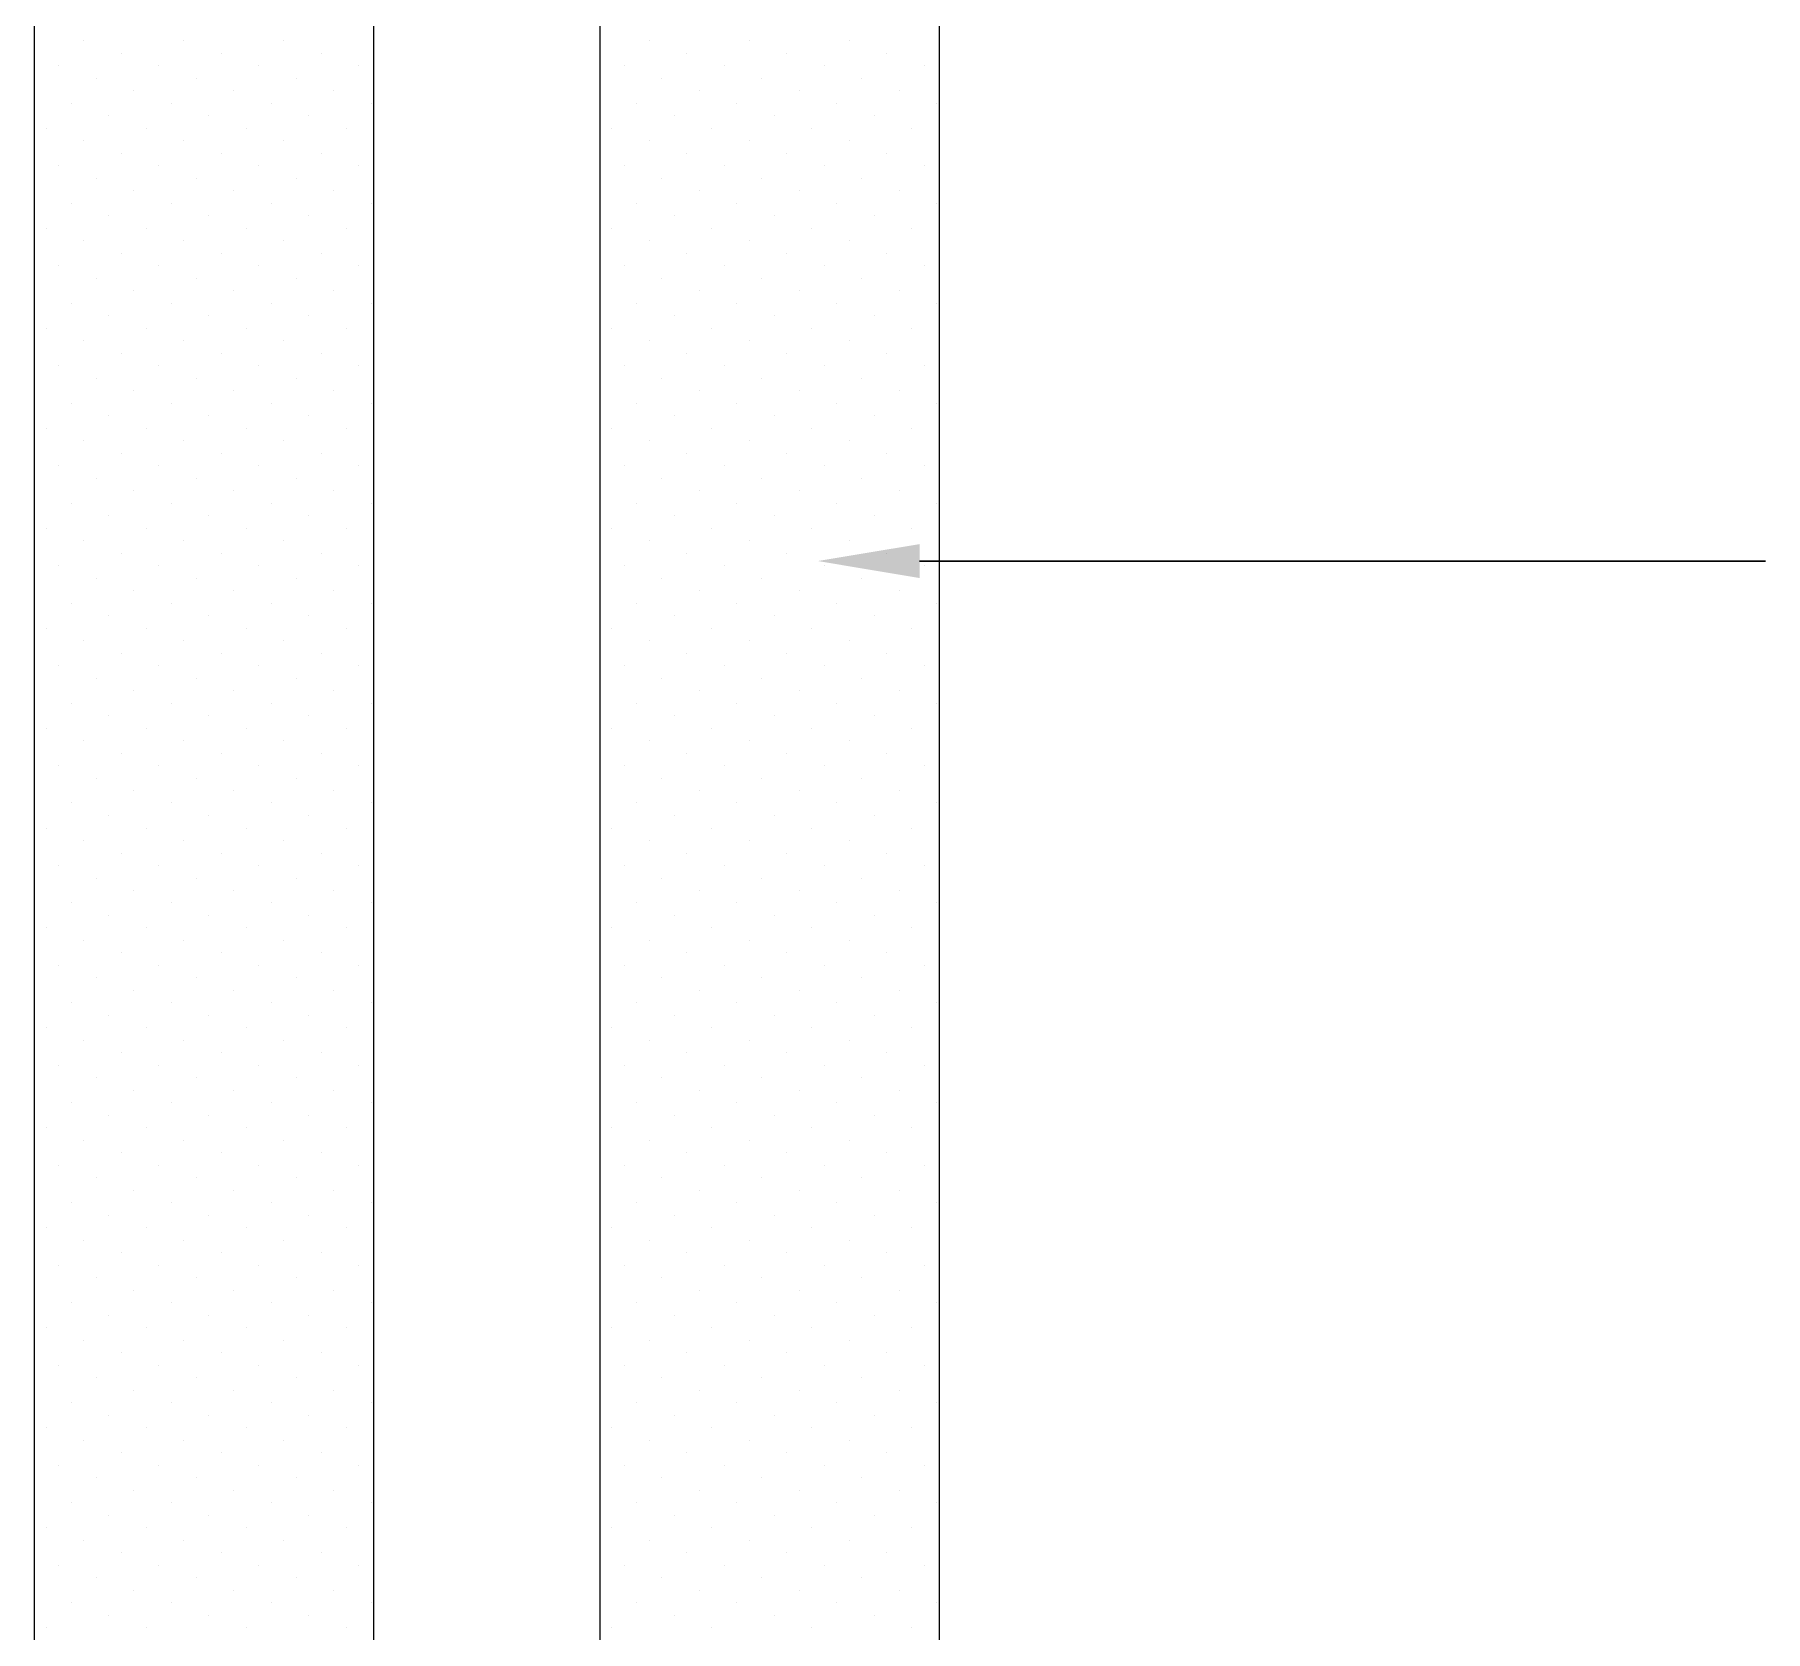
# Model space of a CAD drawing. Extents: x -508 to 92, y -98 to -31.
# Drawn here: x -124.258 to -121.366, y -44.99 to -42.321 of the extents above; entities that cross this region are included whole.
import ezdxf

# ---------------------------------------------------------------- set-up
doc = ezdxf.new("R2010")
doc.units = 0
doc.header["$MEASUREMENT"] = 0
doc.layers.get('0').update_dxf_attribs({"linetype": 'CONTINUOUS', "lineweight": 30})
doc.layers.add('BLUE', color=3, linetype='CONTINUOUS')

msp = doc.modelspace()

# ---------------------------------------------------------------- linework, layer by layer
at = {"color": 0}
for p, q in [((-124.1762, -42.3311), (-124.1762, -42.3311)), ((-124.0091, -42.3311), (-124.0091, -42.3311)), ((-123.842, -42.3311), (-123.842, -42.3311)), ((-123.231, -42.3311), (-123.231, -42.3311)), ((-123.0639, -42.3311), (-123.0639, -42.3311)), ((-122.8968, -42.3311), (-122.8968, -42.3311)), ((-124.218, -42.3728), (-124.218, -42.3728)), ((-124.1136, -42.352), (-124.1136, -42.352)), ((-124.0509, -42.3728), (-124.0509, -42.3728)), ((-123.9465, -42.352), (-123.9465, -42.352)), ((-123.8838, -42.3728), (-123.8838, -42.3728)), ((-123.7794, -42.352), (-123.7794, -42.352)), ((-123.7167, -42.3728), (-123.7167, -42.3728)), ((-123.2727, -42.3728), (-123.2727, -42.3728)), ((-123.1683, -42.352), (-123.1683, -42.352)), ((-123.1056, -42.3728), (-123.1056, -42.3728)), ((-123.0012, -42.352), (-123.0012, -42.352)), ((-122.9385, -42.3728), (-122.9385, -42.3728)), ((-122.8341, -42.352), (-122.8341, -42.352)), ((-122.7714, -42.3728), (-122.7714, -42.3728)), ((-124.1554, -42.3937), (-124.1554, -42.3937)), ((-123.9883, -42.3937), (-123.9883, -42.3937)), ((-123.8211, -42.3937), (-123.8211, -42.3937)), ((-123.2101, -42.3937), (-123.2101, -42.3937)), ((-123.043, -42.3937), (-123.043, -42.3937)), ((-122.8759, -42.3937), (-122.8759, -42.3937)), ((-124.0927, -42.4146), (-124.0927, -42.4146)), ((-123.9256, -42.4146), (-123.9256, -42.4146)), ((-123.7585, -42.4146), (-123.7585, -42.4146)), ((-123.1474, -42.4146), (-123.1474, -42.4146)), ((-122.9803, -42.4146), (-122.9803, -42.4146)), ((-122.8132, -42.4146), (-122.8132, -42.4146)), ((-124.1971, -42.4355), (-124.1971, -42.4355)), ((-124.1345, -42.4564), (-124.1345, -42.4564)), ((-124.03, -42.4355), (-124.03, -42.4355)), ((-123.9674, -42.4564), (-123.9674, -42.4564)), ((-123.8629, -42.4355), (-123.8629, -42.4355)), ((-123.8003, -42.4564), (-123.8003, -42.4564)), ((-123.6958, -42.4355), (-123.6958, -42.4355)), ((-123.2518, -42.4355), (-123.2518, -42.4355)), ((-123.1892, -42.4564), (-123.1892, -42.4564)), ((-123.0847, -42.4355), (-123.0847, -42.4355)), ((-123.0221, -42.4564), (-123.0221, -42.4564)), ((-122.9176, -42.4355), (-122.9176, -42.4355)), ((-122.855, -42.4564), (-122.855, -42.4564)), ((-122.7505, -42.4355), (-122.7505, -42.4355)), ((-124.2389, -42.4773), (-124.2389, -42.4773)), ((-124.0718, -42.4773), (-124.0718, -42.4773)), ((-123.9047, -42.4773), (-123.9047, -42.4773)), ((-123.7376, -42.4773), (-123.7376, -42.4773)), ((-123.2936, -42.4773), (-123.2936, -42.4773)), ((-123.1265, -42.4773), (-123.1265, -42.4773)), ((-122.9594, -42.4773), (-122.9594, -42.4773)), ((-122.7923, -42.4773), (-122.7923, -42.4773)), ((-124.1762, -42.4982), (-124.1762, -42.4982)), ((-124.1136, -42.5191), (-124.1136, -42.5191)), ((-124.0091, -42.4982), (-124.0091, -42.4982)), ((-123.9465, -42.5191), (-123.9465, -42.5191)), ((-123.842, -42.4982), (-123.842, -42.4982)), ((-123.7794, -42.5191), (-123.7794, -42.5191)), ((-123.231, -42.4982), (-123.231, -42.4982)), ((-123.1683, -42.5191), (-123.1683, -42.5191)), ((-123.0639, -42.4982), (-123.0639, -42.4982)), ((-123.0012, -42.5191), (-123.0012, -42.5191)), ((-122.8968, -42.4982), (-122.8968, -42.4982)), ((-122.8341, -42.5191), (-122.8341, -42.5191)), ((-124.218, -42.5399), (-124.218, -42.5399)), ((-124.0509, -42.5399), (-124.0509, -42.5399)), ((-123.8838, -42.5399), (-123.8838, -42.5399)), ((-123.7167, -42.5399), (-123.7167, -42.5399)), ((-123.2727, -42.5399), (-123.2727, -42.5399)), ((-123.1056, -42.5399), (-123.1056, -42.5399)), ((-122.9385, -42.5399), (-122.9385, -42.5399)), ((-122.7714, -42.5399), (-122.7714, -42.5399)), ((-124.1554, -42.5608), (-124.1554, -42.5608)), ((-123.9883, -42.5608), (-123.9883, -42.5608)), ((-123.8211, -42.5608), (-123.8211, -42.5608)), ((-123.2101, -42.5608), (-123.2101, -42.5608)), ((-123.043, -42.5608), (-123.043, -42.5608)), ((-122.8759, -42.5608), (-122.8759, -42.5608)), ((-124.1971, -42.6026), (-124.1971, -42.6026)), ((-124.0927, -42.5817), (-124.0927, -42.5817)), ((-124.03, -42.6026), (-124.03, -42.6026)), ((-123.9256, -42.5817), (-123.9256, -42.5817)), ((-123.8629, -42.6026), (-123.8629, -42.6026)), ((-123.7585, -42.5817), (-123.7585, -42.5817)), ((-123.6958, -42.6026), (-123.6958, -42.6026)), ((-123.2518, -42.6026), (-123.2518, -42.6026)), ((-123.1474, -42.5817), (-123.1474, -42.5817)), ((-123.0847, -42.6026), (-123.0847, -42.6026)), ((-122.9803, -42.5817), (-122.9803, -42.5817)), ((-122.9176, -42.6026), (-122.9176, -42.6026)), ((-122.8132, -42.5817), (-122.8132, -42.5817)), ((-122.7505, -42.6026), (-122.7505, -42.6026)), ((-124.1345, -42.6235), (-124.1345, -42.6235)), ((-123.9674, -42.6235), (-123.9674, -42.6235)), ((-123.8003, -42.6235), (-123.8003, -42.6235)), ((-123.1892, -42.6235), (-123.1892, -42.6235)), ((-123.0221, -42.6235), (-123.0221, -42.6235)), ((-122.855, -42.6235), (-122.855, -42.6235)), ((-124.2389, -42.6444), (-124.2389, -42.6444)), ((-124.1762, -42.6653), (-124.1762, -42.6653)), ((-124.0718, -42.6444), (-124.0718, -42.6444)), ((-124.0091, -42.6653), (-124.0091, -42.6653)), ((-123.9047, -42.6444), (-123.9047, -42.6444)), ((-123.842, -42.6653), (-123.842, -42.6653)), ((-123.7376, -42.6444), (-123.7376, -42.6444)), ((-123.2936, -42.6444), (-123.2936, -42.6444)), ((-123.231, -42.6653), (-123.231, -42.6653)), ((-123.1265, -42.6444), (-123.1265, -42.6444)), ((-123.0639, -42.6653), (-123.0639, -42.6653)), ((-122.9594, -42.6444), (-122.9594, -42.6444)), ((-122.8968, -42.6653), (-122.8968, -42.6653)), ((-122.7923, -42.6444), (-122.7923, -42.6444)), ((-124.1136, -42.6862), (-124.1136, -42.6862)), ((-123.9465, -42.6862), (-123.9465, -42.6862)), ((-123.7794, -42.6862), (-123.7794, -42.6862)), ((-123.1683, -42.6862), (-123.1683, -42.6862)), ((-123.0012, -42.6862), (-123.0012, -42.6862)), ((-122.8341, -42.6862), (-122.8341, -42.6862)), ((-124.218, -42.7071), (-124.218, -42.7071)), ((-124.0509, -42.7071), (-124.0509, -42.7071)), ((-123.8838, -42.7071), (-123.8838, -42.7071)), ((-123.7167, -42.7071), (-123.7167, -42.7071)), ((-123.2727, -42.7071), (-123.2727, -42.7071)), ((-123.1056, -42.7071), (-123.1056, -42.7071)), ((-122.9385, -42.7071), (-122.9385, -42.7071)), ((-122.7714, -42.7071), (-122.7714, -42.7071)), ((-124.1554, -42.7279), (-124.1554, -42.7279)), ((-124.0927, -42.7488), (-124.0927, -42.7488)), ((-123.9883, -42.7279), (-123.9883, -42.7279)), ((-123.9256, -42.7488), (-123.9256, -42.7488)), ((-123.8211, -42.7279), (-123.8211, -42.7279)), ((-123.7585, -42.7488), (-123.7585, -42.7488)), ((-123.2101, -42.7279), (-123.2101, -42.7279)), ((-123.1474, -42.7488), (-123.1474, -42.7488)), ((-123.043, -42.7279), (-123.043, -42.7279)), ((-122.9803, -42.7488), (-122.9803, -42.7488)), ((-122.8759, -42.7279), (-122.8759, -42.7279)), ((-122.8132, -42.7488), (-122.8132, -42.7488)), ((-124.1971, -42.7697), (-124.1971, -42.7697)), ((-124.03, -42.7697), (-124.03, -42.7697)), ((-123.8629, -42.7697), (-123.8629, -42.7697)), ((-123.6958, -42.7697), (-123.6958, -42.7697)), ((-123.2518, -42.7697), (-123.2518, -42.7697)), ((-123.0847, -42.7697), (-123.0847, -42.7697)), ((-122.9176, -42.7697), (-122.9176, -42.7697)), ((-122.7505, -42.7697), (-122.7505, -42.7697)), ((-124.1345, -42.7906), (-124.1345, -42.7906)), ((-123.9674, -42.7906), (-123.9674, -42.7906)), ((-123.8003, -42.7906), (-123.8003, -42.7906)), ((-123.1892, -42.7906), (-123.1892, -42.7906)), ((-123.0221, -42.7906), (-123.0221, -42.7906)), ((-122.855, -42.7906), (-122.855, -42.7906)), ((-124.2389, -42.8115), (-124.2389, -42.8115)), ((-124.1762, -42.8324), (-124.1762, -42.8324)), ((-124.0718, -42.8115), (-124.0718, -42.8115)), ((-124.0091, -42.8324), (-124.0091, -42.8324)), ((-123.9047, -42.8115), (-123.9047, -42.8115)), ((-123.842, -42.8324), (-123.842, -42.8324)), ((-123.7376, -42.8115), (-123.7376, -42.8115)), ((-123.2936, -42.8115), (-123.2936, -42.8115)), ((-123.231, -42.8324), (-123.231, -42.8324)), ((-123.1265, -42.8115), (-123.1265, -42.8115)), ((-123.0639, -42.8324), (-123.0639, -42.8324)), ((-122.9594, -42.8115), (-122.9594, -42.8115)), ((-122.8968, -42.8324), (-122.8968, -42.8324)), ((-122.7923, -42.8115), (-122.7923, -42.8115)), ((-124.1136, -42.8533), (-124.1136, -42.8533)), ((-123.9465, -42.8533), (-123.9465, -42.8533)), ((-123.7794, -42.8533), (-123.7794, -42.8533)), ((-123.1683, -42.8533), (-123.1683, -42.8533)), ((-123.0012, -42.8533), (-123.0012, -42.8533)), ((-122.8341, -42.8533), (-122.8341, -42.8533)), ((-124.218, -42.8742), (-124.218, -42.8742)), ((-124.1554, -42.895), (-124.1554, -42.895)), ((-124.0509, -42.8742), (-124.0509, -42.8742)), ((-123.9883, -42.895), (-123.9883, -42.895)), ((-123.8838, -42.8742), (-123.8838, -42.8742)), ((-123.8211, -42.895), (-123.8211, -42.895)), ((-123.7167, -42.8742), (-123.7167, -42.8742)), ((-123.2727, -42.8742), (-123.2727, -42.8742)), ((-123.2101, -42.895), (-123.2101, -42.895)), ((-123.1056, -42.8742), (-123.1056, -42.8742)), ((-123.043, -42.895), (-123.043, -42.895)), ((-122.9385, -42.8742), (-122.9385, -42.8742)), ((-122.8759, -42.895), (-122.8759, -42.895)), ((-122.7714, -42.8742), (-122.7714, -42.8742)), ((-124.0927, -42.9159), (-124.0927, -42.9159)), ((-123.9256, -42.9159), (-123.9256, -42.9159)), ((-123.7585, -42.9159), (-123.7585, -42.9159)), ((-123.1474, -42.9159), (-123.1474, -42.9159)), ((-122.9803, -42.9159), (-122.9803, -42.9159)), ((-122.8132, -42.9159), (-122.8132, -42.9159)), ((-124.1971, -42.9368), (-124.1971, -42.9368)), ((-124.03, -42.9368), (-124.03, -42.9368)), ((-123.8629, -42.9368), (-123.8629, -42.9368)), ((-123.6958, -42.9368), (-123.6958, -42.9368)), ((-123.2518, -42.9368), (-123.2518, -42.9368)), ((-123.0847, -42.9368), (-123.0847, -42.9368)), ((-122.9176, -42.9368), (-122.9176, -42.9368)), ((-122.7505, -42.9368), (-122.7505, -42.9368)), ((-124.2389, -42.9786), (-124.2389, -42.9786)), ((-124.1345, -42.9577), (-124.1345, -42.9577)), ((-124.0718, -42.9786), (-124.0718, -42.9786)), ((-123.9674, -42.9577), (-123.9674, -42.9577)), ((-123.9047, -42.9786), (-123.9047, -42.9786)), ((-123.8003, -42.9577), (-123.8003, -42.9577)), ((-123.7376, -42.9786), (-123.7376, -42.9786)), ((-123.2936, -42.9786), (-123.2936, -42.9786)), ((-123.1892, -42.9577), (-123.1892, -42.9577)), ((-123.1265, -42.9786), (-123.1265, -42.9786)), ((-123.0221, -42.9577), (-123.0221, -42.9577)), ((-122.9594, -42.9786), (-122.9594, -42.9786)), ((-122.855, -42.9577), (-122.855, -42.9577)), ((-122.7923, -42.9786), (-122.7923, -42.9786)), ((-124.1762, -42.9995), (-124.1762, -42.9995)), ((-124.0091, -42.9995), (-124.0091, -42.9995)), ((-123.842, -42.9995), (-123.842, -42.9995)), ((-123.231, -42.9995), (-123.231, -42.9995)), ((-123.0639, -42.9995), (-123.0639, -42.9995)), ((-122.8968, -42.9995), (-122.8968, -42.9995)), ((-124.218, -43.0413), (-124.218, -43.0413)), ((-124.1136, -43.0204), (-124.1136, -43.0204)), ((-124.0509, -43.0413), (-124.0509, -43.0413)), ((-123.9465, -43.0204), (-123.9465, -43.0204)), ((-123.8838, -43.0413), (-123.8838, -43.0413)), ((-123.7794, -43.0204), (-123.7794, -43.0204)), ((-123.7167, -43.0413), (-123.7167, -43.0413)), ((-123.2727, -43.0413), (-123.2727, -43.0413)), ((-123.1683, -43.0204), (-123.1683, -43.0204)), ((-123.1056, -43.0413), (-123.1056, -43.0413)), ((-123.0012, -43.0204), (-123.0012, -43.0204)), ((-122.9385, -43.0413), (-122.9385, -43.0413)), ((-122.8341, -43.0204), (-122.8341, -43.0204)), ((-122.7714, -43.0413), (-122.7714, -43.0413)), ((-124.1554, -43.0621), (-124.1554, -43.0621)), ((-123.9883, -43.0621), (-123.9883, -43.0621)), ((-123.8211, -43.0621), (-123.8211, -43.0621)), ((-123.2101, -43.0621), (-123.2101, -43.0621)), ((-123.043, -43.0621), (-123.043, -43.0621)), ((-122.8759, -43.0621), (-122.8759, -43.0621)), ((-124.0927, -43.083), (-124.0927, -43.083)), ((-123.9256, -43.083), (-123.9256, -43.083)), ((-123.7585, -43.083), (-123.7585, -43.083)), ((-123.1474, -43.083), (-123.1474, -43.083)), ((-122.9803, -43.083), (-122.9803, -43.083)), ((-122.8132, -43.083), (-122.8132, -43.083)), ((-124.1971, -43.1039), (-124.1971, -43.1039)), ((-124.1345, -43.1248), (-124.1345, -43.1248)), ((-124.03, -43.1039), (-124.03, -43.1039)), ((-123.9674, -43.1248), (-123.9674, -43.1248)), ((-123.8629, -43.1039), (-123.8629, -43.1039)), ((-123.8003, -43.1248), (-123.8003, -43.1248)), ((-123.6958, -43.1039), (-123.6958, -43.1039)), ((-123.2518, -43.1039), (-123.2518, -43.1039)), ((-123.1892, -43.1248), (-123.1892, -43.1248)), ((-123.0847, -43.1039), (-123.0847, -43.1039)), ((-123.0221, -43.1248), (-123.0221, -43.1248)), ((-122.9176, -43.1039), (-122.9176, -43.1039)), ((-122.855, -43.1248), (-122.855, -43.1248)), ((-122.7505, -43.1039), (-122.7505, -43.1039)), ((-124.2389, -43.1457), (-124.2389, -43.1457)), ((-124.0718, -43.1457), (-124.0718, -43.1457)), ((-123.9047, -43.1457), (-123.9047, -43.1457)), ((-123.7376, -43.1457), (-123.7376, -43.1457)), ((-123.2936, -43.1457), (-123.2936, -43.1457)), ((-123.1265, -43.1457), (-123.1265, -43.1457)), ((-122.9594, -43.1457), (-122.9594, -43.1457)), ((-122.7923, -43.1457), (-122.7923, -43.1457)), ((-124.1762, -43.1666), (-124.1762, -43.1666)), ((-124.0091, -43.1666), (-124.0091, -43.1666)), ((-123.842, -43.1666), (-123.842, -43.1666)), ((-123.231, -43.1666), (-123.231, -43.1666)), ((-123.0639, -43.1666), (-123.0639, -43.1666)), ((-122.8968, -43.1666), (-122.8968, -43.1666)), ((-124.218, -43.2084), (-124.218, -43.2084)), ((-124.1136, -43.1875), (-124.1136, -43.1875)), ((-124.0509, -43.2084), (-124.0509, -43.2084)), ((-123.9465, -43.1875), (-123.9465, -43.1875)), ((-123.8838, -43.2084), (-123.8838, -43.2084)), ((-123.7794, -43.1875), (-123.7794, -43.1875)), ((-123.7167, -43.2084), (-123.7167, -43.2084)), ((-123.2727, -43.2084), (-123.2727, -43.2084)), ((-123.1683, -43.1875), (-123.1683, -43.1875)), ((-123.1056, -43.2084), (-123.1056, -43.2084)), ((-123.0012, -43.1875), (-123.0012, -43.1875)), ((-122.9385, -43.2084), (-122.9385, -43.2084)), ((-122.8341, -43.1875), (-122.8341, -43.1875)), ((-122.7714, -43.2084), (-122.7714, -43.2084)), ((-124.1554, -43.2293), (-124.1554, -43.2293)), ((-123.9883, -43.2293), (-123.9883, -43.2293)), ((-123.8211, -43.2293), (-123.8211, -43.2293)), ((-123.2101, -43.2293), (-123.2101, -43.2293)), ((-123.043, -43.2293), (-123.043, -43.2293)), ((-122.8759, -43.2293), (-122.8759, -43.2293)), ((-124.1971, -43.271), (-124.1971, -43.271)), ((-124.0927, -43.2501), (-124.0927, -43.2501)), ((-124.03, -43.271), (-124.03, -43.271)), ((-123.9256, -43.2501), (-123.9256, -43.2501)), ((-123.8629, -43.271), (-123.8629, -43.271)), ((-123.7585, -43.2501), (-123.7585, -43.2501)), ((-123.6958, -43.271), (-123.6958, -43.271)), ((-123.2518, -43.271), (-123.2518, -43.271)), ((-123.1474, -43.2501), (-123.1474, -43.2501)), ((-123.0847, -43.271), (-123.0847, -43.271)), ((-122.9803, -43.2501), (-122.9803, -43.2501)), ((-122.9176, -43.271), (-122.9176, -43.271)), ((-122.8132, -43.2501), (-122.8132, -43.2501)), ((-122.7505, -43.271), (-122.7505, -43.271)), ((-124.1345, -43.2919), (-124.1345, -43.2919)), ((-123.9674, -43.2919), (-123.9674, -43.2919)), ((-123.8003, -43.2919), (-123.8003, -43.2919)), ((-123.1892, -43.2919), (-123.1892, -43.2919)), ((-123.0221, -43.2919), (-123.0221, -43.2919)), ((-122.855, -43.2919), (-122.855, -43.2919)), ((-124.2389, -43.3128), (-124.2389, -43.3128)), ((-124.0718, -43.3128), (-124.0718, -43.3128)), ((-123.9047, -43.3128), (-123.9047, -43.3128)), ((-123.7376, -43.3128), (-123.7376, -43.3128)), ((-123.2936, -43.3128), (-123.2936, -43.3128)), ((-123.1265, -43.3128), (-123.1265, -43.3128)), ((-122.9594, -43.3128), (-122.9594, -43.3128)), ((-122.7923, -43.3128), (-122.7923, -43.3128)), ((-124.1762, -43.3337), (-124.1762, -43.3337)), ((-124.1136, -43.3546), (-124.1136, -43.3546)), ((-124.0091, -43.3337), (-124.0091, -43.3337)), ((-123.9465, -43.3546), (-123.9465, -43.3546)), ((-123.842, -43.3337), (-123.842, -43.3337)), ((-123.7794, -43.3546), (-123.7794, -43.3546)), ((-123.231, -43.3337), (-123.231, -43.3337)), ((-123.1683, -43.3546), (-123.1683, -43.3546)), ((-123.0639, -43.3337), (-123.0639, -43.3337)), ((-123.0012, -43.3546), (-123.0012, -43.3546)), ((-122.8968, -43.3337), (-122.8968, -43.3337)), ((-122.8341, -43.3546), (-122.8341, -43.3546)), ((-124.218, -43.3755), (-124.218, -43.3755)), ((-124.0509, -43.3755), (-124.0509, -43.3755)), ((-123.8838, -43.3755), (-123.8838, -43.3755)), ((-123.7167, -43.3755), (-123.7167, -43.3755)), ((-123.2727, -43.3755), (-123.2727, -43.3755)), ((-123.1056, -43.3755), (-123.1056, -43.3755)), ((-122.9385, -43.3755), (-122.9385, -43.3755)), ((-122.7714, -43.3755), (-122.7714, -43.3755)), ((-124.1554, -43.3964), (-124.1554, -43.3964)), ((-124.0927, -43.4172), (-124.0927, -43.4172)), ((-123.9883, -43.3964), (-123.9883, -43.3964)), ((-123.9256, -43.4172), (-123.9256, -43.4172)), ((-123.8211, -43.3964), (-123.8211, -43.3964)), ((-123.7585, -43.4172), (-123.7585, -43.4172)), ((-123.2101, -43.3964), (-123.2101, -43.3964)), ((-123.1474, -43.4172), (-123.1474, -43.4172)), ((-123.043, -43.3964), (-123.043, -43.3964)), ((-122.9803, -43.4172), (-122.9803, -43.4172)), ((-122.8759, -43.3964), (-122.8759, -43.3964)), ((-122.8132, -43.4172), (-122.8132, -43.4172)), ((-124.1971, -43.4381), (-124.1971, -43.4381)), ((-124.03, -43.4381), (-124.03, -43.4381)), ((-123.8629, -43.4381), (-123.8629, -43.4381)), ((-123.6958, -43.4381), (-123.6958, -43.4381)), ((-123.2518, -43.4381), (-123.2518, -43.4381)), ((-123.0847, -43.4381), (-123.0847, -43.4381)), ((-122.9176, -43.4381), (-122.9176, -43.4381)), ((-122.7505, -43.4381), (-122.7505, -43.4381)), ((-124.1345, -43.459), (-124.1345, -43.459)), ((-123.9674, -43.459), (-123.9674, -43.459)), ((-123.8003, -43.459), (-123.8003, -43.459)), ((-123.1892, -43.459), (-123.1892, -43.459)), ((-123.0221, -43.459), (-123.0221, -43.459)), ((-122.855, -43.459), (-122.855, -43.459)), ((-124.2389, -43.4799), (-124.2389, -43.4799)), ((-124.1762, -43.5008), (-124.1762, -43.5008)), ((-124.0718, -43.4799), (-124.0718, -43.4799)), ((-124.0091, -43.5008), (-124.0091, -43.5008)), ((-123.9047, -43.4799), (-123.9047, -43.4799)), ((-123.842, -43.5008), (-123.842, -43.5008)), ((-123.7376, -43.4799), (-123.7376, -43.4799)), ((-123.2936, -43.4799), (-123.2936, -43.4799)), ((-123.231, -43.5008), (-123.231, -43.5008)), ((-123.1265, -43.4799), (-123.1265, -43.4799)), ((-123.0639, -43.5008), (-123.0639, -43.5008)), ((-122.9594, -43.4799), (-122.9594, -43.4799)), ((-122.8968, -43.5008), (-122.8968, -43.5008)), ((-122.7923, -43.4799), (-122.7923, -43.4799)), ((-124.1136, -43.5217), (-124.1136, -43.5217)), ((-123.9465, -43.5217), (-123.9465, -43.5217)), ((-123.7794, -43.5217), (-123.7794, -43.5217)), ((-123.1683, -43.5217), (-123.1683, -43.5217)), ((-123.0012, -43.5217), (-123.0012, -43.5217)), ((-122.8341, -43.5217), (-122.8341, -43.5217)), ((-124.218, -43.5426), (-124.218, -43.5426)), ((-124.0509, -43.5426), (-124.0509, -43.5426)), ((-123.8838, -43.5426), (-123.8838, -43.5426)), ((-123.7167, -43.5426), (-123.7167, -43.5426)), ((-123.2727, -43.5426), (-123.2727, -43.5426)), ((-123.1056, -43.5426), (-123.1056, -43.5426)), ((-122.9385, -43.5426), (-122.9385, -43.5426)), ((-122.7714, -43.5426), (-122.7714, -43.5426)), ((-124.1554, -43.5635), (-124.1554, -43.5635)), ((-124.0927, -43.5843), (-124.0927, -43.5843)), ((-123.9883, -43.5635), (-123.9883, -43.5635)), ((-123.9256, -43.5843), (-123.9256, -43.5843)), ((-123.8211, -43.5635), (-123.8211, -43.5635)), ((-123.7585, -43.5843), (-123.7585, -43.5843)), ((-123.2101, -43.5635), (-123.2101, -43.5635)), ((-123.1474, -43.5843), (-123.1474, -43.5843)), ((-123.043, -43.5635), (-123.043, -43.5635)), ((-122.9803, -43.5843), (-122.9803, -43.5843)), ((-122.8759, -43.5635), (-122.8759, -43.5635)), ((-122.8132, -43.5843), (-122.8132, -43.5843)), ((-124.1971, -43.6052), (-124.1971, -43.6052)), ((-124.03, -43.6052), (-124.03, -43.6052)), ((-123.8629, -43.6052), (-123.8629, -43.6052)), ((-123.6958, -43.6052), (-123.6958, -43.6052)), ((-123.2518, -43.6052), (-123.2518, -43.6052)), ((-123.0847, -43.6052), (-123.0847, -43.6052)), ((-122.9176, -43.6052), (-122.9176, -43.6052)), ((-122.7505, -43.6052), (-122.7505, -43.6052)), ((-124.2389, -43.647), (-124.2389, -43.647)), ((-124.1345, -43.6261), (-124.1345, -43.6261)), ((-124.0718, -43.647), (-124.0718, -43.647)), ((-123.9674, -43.6261), (-123.9674, -43.6261)), ((-123.9047, -43.647), (-123.9047, -43.647)), ((-123.8003, -43.6261), (-123.8003, -43.6261)), ((-123.7376, -43.647), (-123.7376, -43.647)), ((-123.2936, -43.647), (-123.2936, -43.647)), ((-123.1892, -43.6261), (-123.1892, -43.6261)), ((-123.1265, -43.647), (-123.1265, -43.647)), ((-123.0221, -43.6261), (-123.0221, -43.6261)), ((-122.9594, -43.647), (-122.9594, -43.647)), ((-122.855, -43.6261), (-122.855, -43.6261)), ((-122.7923, -43.647), (-122.7923, -43.647)), ((-124.1762, -43.6679), (-124.1762, -43.6679)), ((-124.0091, -43.6679), (-124.0091, -43.6679)), ((-123.842, -43.6679), (-123.842, -43.6679)), ((-123.231, -43.6679), (-123.231, -43.6679)), ((-123.0639, -43.6679), (-123.0639, -43.6679)), ((-122.8968, -43.6679), (-122.8968, -43.6679)), ((-124.1136, -43.6888), (-124.1136, -43.6888)), ((-123.9465, -43.6888), (-123.9465, -43.6888)), ((-123.7794, -43.6888), (-123.7794, -43.6888)), ((-123.1683, -43.6888), (-123.1683, -43.6888)), ((-123.0012, -43.6888), (-123.0012, -43.6888)), ((-122.8341, -43.6888), (-122.8341, -43.6888)), ((-124.218, -43.7097), (-124.218, -43.7097)), ((-124.1554, -43.7306), (-124.1554, -43.7306)), ((-124.0509, -43.7097), (-124.0509, -43.7097)), ((-123.9883, -43.7306), (-123.9883, -43.7306)), ((-123.8838, -43.7097), (-123.8838, -43.7097)), ((-123.8211, -43.7306), (-123.8211, -43.7306)), ((-123.7167, -43.7097), (-123.7167, -43.7097)), ((-123.2727, -43.7097), (-123.2727, -43.7097)), ((-123.2101, -43.7306), (-123.2101, -43.7306)), ((-123.1056, -43.7097), (-123.1056, -43.7097)), ((-123.043, -43.7306), (-123.043, -43.7306)), ((-122.9385, -43.7097), (-122.9385, -43.7097)), ((-122.8759, -43.7306), (-122.8759, -43.7306)), ((-122.7714, -43.7097), (-122.7714, -43.7097)), ((-124.0927, -43.7515), (-124.0927, -43.7515)), ((-123.9256, -43.7515), (-123.9256, -43.7515)), ((-123.7585, -43.7515), (-123.7585, -43.7515)), ((-123.1474, -43.7515), (-123.1474, -43.7515)), ((-122.9803, -43.7515), (-122.9803, -43.7515)), ((-122.8132, -43.7515), (-122.8132, -43.7515)), ((-124.1971, -43.7723), (-124.1971, -43.7723)), ((-124.1345, -43.7932), (-124.1345, -43.7932)), ((-124.03, -43.7723), (-124.03, -43.7723)), ((-123.9674, -43.7932), (-123.9674, -43.7932)), ((-123.8629, -43.7723), (-123.8629, -43.7723)), ((-123.8003, -43.7932), (-123.8003, -43.7932)), ((-123.6958, -43.7723), (-123.6958, -43.7723)), ((-123.2518, -43.7723), (-123.2518, -43.7723)), ((-123.1892, -43.7932), (-123.1892, -43.7932)), ((-123.0847, -43.7723), (-123.0847, -43.7723)), ((-123.0221, -43.7932), (-123.0221, -43.7932)), ((-122.9176, -43.7723), (-122.9176, -43.7723)), ((-122.855, -43.7932), (-122.855, -43.7932)), ((-122.7505, -43.7723), (-122.7505, -43.7723)), ((-124.2389, -43.8141), (-124.2389, -43.8141)), ((-124.0718, -43.8141), (-124.0718, -43.8141)), ((-123.9047, -43.8141), (-123.9047, -43.8141)), ((-123.7376, -43.8141), (-123.7376, -43.8141)), ((-123.2936, -43.8141), (-123.2936, -43.8141)), ((-123.1265, -43.8141), (-123.1265, -43.8141)), ((-122.9594, -43.8141), (-122.9594, -43.8141)), ((-122.7923, -43.8141), (-122.7923, -43.8141)), ((-124.1762, -43.835), (-124.1762, -43.835)), ((-124.0091, -43.835), (-124.0091, -43.835)), ((-123.842, -43.835), (-123.842, -43.835)), ((-123.231, -43.835), (-123.231, -43.835)), ((-123.0639, -43.835), (-123.0639, -43.835)), ((-122.8968, -43.835), (-122.8968, -43.835)), ((-124.218, -43.8768), (-124.218, -43.8768)), ((-124.1136, -43.8559), (-124.1136, -43.8559)), ((-124.0509, -43.8768), (-124.0509, -43.8768)), ((-123.9465, -43.8559), (-123.9465, -43.8559)), ((-123.8838, -43.8768), (-123.8838, -43.8768)), ((-123.7794, -43.8559), (-123.7794, -43.8559)), ((-123.7167, -43.8768), (-123.7167, -43.8768)), ((-123.2727, -43.8768), (-123.2727, -43.8768)), ((-123.1683, -43.8559), (-123.1683, -43.8559)), ((-123.1056, -43.8768), (-123.1056, -43.8768)), ((-123.0012, -43.8559), (-123.0012, -43.8559)), ((-122.9385, -43.8768), (-122.9385, -43.8768)), ((-122.8341, -43.8559), (-122.8341, -43.8559)), ((-122.7714, -43.8768), (-122.7714, -43.8768)), ((-124.1554, -43.8977), (-124.1554, -43.8977)), ((-123.9883, -43.8977), (-123.9883, -43.8977)), ((-123.8211, -43.8977), (-123.8211, -43.8977)), ((-123.2101, -43.8977), (-123.2101, -43.8977)), ((-123.043, -43.8977), (-123.043, -43.8977)), ((-122.8759, -43.8977), (-122.8759, -43.8977)), ((-124.0927, -43.9186), (-124.0927, -43.9186)), ((-123.9256, -43.9186), (-123.9256, -43.9186)), ((-123.7585, -43.9186), (-123.7585, -43.9186)), ((-123.1474, -43.9186), (-123.1474, -43.9186)), ((-122.9803, -43.9186), (-122.9803, -43.9186)), ((-122.8132, -43.9186), (-122.8132, -43.9186)), ((-124.1971, -43.9394), (-124.1971, -43.9394)), ((-124.1345, -43.9603), (-124.1345, -43.9603)), ((-124.03, -43.9394), (-124.03, -43.9394)), ((-123.9674, -43.9603), (-123.9674, -43.9603)), ((-123.8629, -43.9394), (-123.8629, -43.9394)), ((-123.8003, -43.9603), (-123.8003, -43.9603)), ((-123.6958, -43.9394), (-123.6958, -43.9394)), ((-123.2518, -43.9394), (-123.2518, -43.9394)), ((-123.1892, -43.9603), (-123.1892, -43.9603)), ((-123.0847, -43.9394), (-123.0847, -43.9394)), ((-123.0221, -43.9603), (-123.0221, -43.9603)), ((-122.9176, -43.9394), (-122.9176, -43.9394)), ((-122.855, -43.9603), (-122.855, -43.9603)), ((-122.7505, -43.9394), (-122.7505, -43.9394)), ((-124.2389, -43.9812), (-124.2389, -43.9812)), ((-124.0718, -43.9812), (-124.0718, -43.9812)), ((-123.9047, -43.9812), (-123.9047, -43.9812)), ((-123.7376, -43.9812), (-123.7376, -43.9812)), ((-123.2936, -43.9812), (-123.2936, -43.9812)), ((-123.1265, -43.9812), (-123.1265, -43.9812)), ((-122.9594, -43.9812), (-122.9594, -43.9812)), ((-122.7923, -43.9812), (-122.7923, -43.9812)), ((-124.1762, -44.0021), (-124.1762, -44.0021)), ((-124.1136, -44.023), (-124.1136, -44.023)), ((-124.0091, -44.0021), (-124.0091, -44.0021)), ((-123.9465, -44.023), (-123.9465, -44.023)), ((-123.842, -44.0021), (-123.842, -44.0021)), ((-123.7794, -44.023), (-123.7794, -44.023)), ((-123.231, -44.0021), (-123.231, -44.0021)), ((-123.1683, -44.023), (-123.1683, -44.023)), ((-123.0639, -44.0021), (-123.0639, -44.0021)), ((-123.0012, -44.023), (-123.0012, -44.023)), ((-122.8968, -44.0021), (-122.8968, -44.0021)), ((-122.8341, -44.023), (-122.8341, -44.023)), ((-124.218, -44.0439), (-124.218, -44.0439)), ((-124.0509, -44.0439), (-124.0509, -44.0439)), ((-123.8838, -44.0439), (-123.8838, -44.0439)), ((-123.7167, -44.0439), (-123.7167, -44.0439)), ((-123.2727, -44.0439), (-123.2727, -44.0439)), ((-123.1056, -44.0439), (-123.1056, -44.0439)), ((-122.9385, -44.0439), (-122.9385, -44.0439)), ((-122.7714, -44.0439), (-122.7714, -44.0439)), ((-124.1554, -44.0648), (-124.1554, -44.0648)), ((-123.9883, -44.0648), (-123.9883, -44.0648)), ((-123.8211, -44.0648), (-123.8211, -44.0648)), ((-123.2101, -44.0648), (-123.2101, -44.0648)), ((-123.043, -44.0648), (-123.043, -44.0648)), ((-122.8759, -44.0648), (-122.8759, -44.0648)), ((-124.1971, -44.1066), (-124.1971, -44.1066)), ((-124.0927, -44.0857), (-124.0927, -44.0857)), ((-124.03, -44.1066), (-124.03, -44.1066)), ((-123.9256, -44.0857), (-123.9256, -44.0857)), ((-123.8629, -44.1066), (-123.8629, -44.1066)), ((-123.7585, -44.0857), (-123.7585, -44.0857)), ((-123.6958, -44.1066), (-123.6958, -44.1066)), ((-123.2518, -44.1066), (-123.2518, -44.1066)), ((-123.1474, -44.0857), (-123.1474, -44.0857)), ((-123.0847, -44.1066), (-123.0847, -44.1066)), ((-122.9803, -44.0857), (-122.9803, -44.0857)), ((-122.9176, -44.1066), (-122.9176, -44.1066)), ((-122.8132, -44.0857), (-122.8132, -44.0857)), ((-122.7505, -44.1066), (-122.7505, -44.1066)), ((-124.1345, -44.1274), (-124.1345, -44.1274)), ((-123.9674, -44.1274), (-123.9674, -44.1274)), ((-123.8003, -44.1274), (-123.8003, -44.1274)), ((-123.1892, -44.1274), (-123.1892, -44.1274)), ((-123.0221, -44.1274), (-123.0221, -44.1274)), ((-122.855, -44.1274), (-122.855, -44.1274)), ((-124.2389, -44.1483), (-124.2389, -44.1483)), ((-124.1762, -44.1692), (-124.1762, -44.1692)), ((-124.0718, -44.1483), (-124.0718, -44.1483)), ((-124.0091, -44.1692), (-124.0091, -44.1692)), ((-123.9047, -44.1483), (-123.9047, -44.1483)), ((-123.842, -44.1692), (-123.842, -44.1692)), ((-123.7376, -44.1483), (-123.7376, -44.1483)), ((-123.2936, -44.1483), (-123.2936, -44.1483)), ((-123.231, -44.1692), (-123.231, -44.1692)), ((-123.1265, -44.1483), (-123.1265, -44.1483)), ((-123.0639, -44.1692), (-123.0639, -44.1692)), ((-122.9594, -44.1483), (-122.9594, -44.1483)), ((-122.8968, -44.1692), (-122.8968, -44.1692)), ((-122.7923, -44.1483), (-122.7923, -44.1483)), ((-124.1136, -44.1901), (-124.1136, -44.1901)), ((-123.9465, -44.1901), (-123.9465, -44.1901)), ((-123.7794, -44.1901), (-123.7794, -44.1901)), ((-123.1683, -44.1901), (-123.1683, -44.1901)), ((-123.0012, -44.1901), (-123.0012, -44.1901)), ((-122.8341, -44.1901), (-122.8341, -44.1901)), ((-124.218, -44.211), (-124.218, -44.211)), ((-124.0509, -44.211), (-124.0509, -44.211)), ((-123.8838, -44.211), (-123.8838, -44.211)), ((-123.7167, -44.211), (-123.7167, -44.211)), ((-123.2727, -44.211), (-123.2727, -44.211)), ((-123.1056, -44.211), (-123.1056, -44.211)), ((-122.9385, -44.211), (-122.9385, -44.211)), ((-122.7714, -44.211), (-122.7714, -44.211)), ((-124.1554, -44.2319), (-124.1554, -44.2319)), ((-124.0927, -44.2528), (-124.0927, -44.2528)), ((-123.9883, -44.2319), (-123.9883, -44.2319)), ((-123.9256, -44.2528), (-123.9256, -44.2528)), ((-123.8211, -44.2319), (-123.8211, -44.2319)), ((-123.7585, -44.2528), (-123.7585, -44.2528)), ((-123.2101, -44.2319), (-123.2101, -44.2319)), ((-123.1474, -44.2528), (-123.1474, -44.2528)), ((-123.043, -44.2319), (-123.043, -44.2319)), ((-122.9803, -44.2528), (-122.9803, -44.2528)), ((-122.8759, -44.2319), (-122.8759, -44.2319)), ((-122.8132, -44.2528), (-122.8132, -44.2528)), ((-124.1971, -44.2737), (-124.1971, -44.2737)), ((-124.03, -44.2737), (-124.03, -44.2737)), ((-123.8629, -44.2737), (-123.8629, -44.2737)), ((-123.6958, -44.2737), (-123.6958, -44.2737)), ((-123.2518, -44.2737), (-123.2518, -44.2737)), ((-123.0847, -44.2737), (-123.0847, -44.2737)), ((-122.9176, -44.2737), (-122.9176, -44.2737)), ((-122.7505, -44.2737), (-122.7505, -44.2737)), ((-124.1345, -44.2945), (-124.1345, -44.2945)), ((-123.9674, -44.2945), (-123.9674, -44.2945)), ((-123.8003, -44.2945), (-123.8003, -44.2945)), ((-123.1892, -44.2945), (-123.1892, -44.2945)), ((-123.0221, -44.2945), (-123.0221, -44.2945)), ((-122.855, -44.2945), (-122.855, -44.2945)), ((-124.2389, -44.3154), (-124.2389, -44.3154)), ((-124.1762, -44.3363), (-124.1762, -44.3363)), ((-124.0718, -44.3154), (-124.0718, -44.3154)), ((-124.0091, -44.3363), (-124.0091, -44.3363)), ((-123.9047, -44.3154), (-123.9047, -44.3154)), ((-123.842, -44.3363), (-123.842, -44.3363)), ((-123.7376, -44.3154), (-123.7376, -44.3154)), ((-123.2936, -44.3154), (-123.2936, -44.3154)), ((-123.231, -44.3363), (-123.231, -44.3363)), ((-123.1265, -44.3154), (-123.1265, -44.3154)), ((-123.0639, -44.3363), (-123.0639, -44.3363)), ((-122.9594, -44.3154), (-122.9594, -44.3154)), ((-122.8968, -44.3363), (-122.8968, -44.3363)), ((-122.7923, -44.3154), (-122.7923, -44.3154)), ((-124.1136, -44.3572), (-124.1136, -44.3572)), ((-123.9465, -44.3572), (-123.9465, -44.3572)), ((-123.7794, -44.3572), (-123.7794, -44.3572)), ((-123.1683, -44.3572), (-123.1683, -44.3572)), ((-123.0012, -44.3572), (-123.0012, -44.3572)), ((-122.8341, -44.3572), (-122.8341, -44.3572)), ((-124.218, -44.3781), (-124.218, -44.3781)), ((-124.1554, -44.399), (-124.1554, -44.399)), ((-124.0509, -44.3781), (-124.0509, -44.3781)), ((-123.9883, -44.399), (-123.9883, -44.399)), ((-123.8838, -44.3781), (-123.8838, -44.3781)), ((-123.8211, -44.399), (-123.8211, -44.399)), ((-123.7167, -44.3781), (-123.7167, -44.3781)), ((-123.2727, -44.3781), (-123.2727, -44.3781)), ((-123.2101, -44.399), (-123.2101, -44.399)), ((-123.1056, -44.3781), (-123.1056, -44.3781)), ((-123.043, -44.399), (-123.043, -44.399)), ((-122.9385, -44.3781), (-122.9385, -44.3781)), ((-122.8759, -44.399), (-122.8759, -44.399)), ((-122.7714, -44.3781), (-122.7714, -44.3781)), ((-124.0927, -44.4199), (-124.0927, -44.4199)), ((-123.9256, -44.4199), (-123.9256, -44.4199)), ((-123.7585, -44.4199), (-123.7585, -44.4199)), ((-123.1474, -44.4199), (-123.1474, -44.4199)), ((-122.9803, -44.4199), (-122.9803, -44.4199)), ((-122.8132, -44.4199), (-122.8132, -44.4199)), ((-124.1971, -44.4408), (-124.1971, -44.4408)), ((-124.03, -44.4408), (-124.03, -44.4408)), ((-123.8629, -44.4408), (-123.8629, -44.4408)), ((-123.6958, -44.4408), (-123.6958, -44.4408)), ((-123.2518, -44.4408), (-123.2518, -44.4408)), ((-123.0847, -44.4408), (-123.0847, -44.4408)), ((-122.9176, -44.4408), (-122.9176, -44.4408)), ((-122.7505, -44.4408), (-122.7505, -44.4408)), ((-124.2389, -44.4825), (-124.2389, -44.4825)), ((-124.1345, -44.4616), (-124.1345, -44.4616)), ((-124.0718, -44.4825), (-124.0718, -44.4825)), ((-123.9674, -44.4616), (-123.9674, -44.4616)), ((-123.9047, -44.4825), (-123.9047, -44.4825)), ((-123.8003, -44.4616), (-123.8003, -44.4616)), ((-123.7376, -44.4825), (-123.7376, -44.4825)), ((-123.2936, -44.4825), (-123.2936, -44.4825)), ((-123.1892, -44.4616), (-123.1892, -44.4616)), ((-123.1265, -44.4825), (-123.1265, -44.4825)), ((-123.0221, -44.4616), (-123.0221, -44.4616)), ((-122.9594, -44.4825), (-122.9594, -44.4825)), ((-122.855, -44.4616), (-122.855, -44.4616)), ((-122.7923, -44.4825), (-122.7923, -44.4825)), ((-124.1762, -44.5034), (-124.1762, -44.5034)), ((-124.0091, -44.5034), (-124.0091, -44.5034)), ((-123.842, -44.5034), (-123.842, -44.5034)), ((-123.231, -44.5034), (-123.231, -44.5034)), ((-123.0639, -44.5034), (-123.0639, -44.5034)), ((-122.8968, -44.5034), (-122.8968, -44.5034)), ((-124.218, -44.5452), (-124.218, -44.5452)), ((-124.1136, -44.5243), (-124.1136, -44.5243)), ((-124.0509, -44.5452), (-124.0509, -44.5452)), ((-123.9465, -44.5243), (-123.9465, -44.5243)), ((-123.8838, -44.5452), (-123.8838, -44.5452)), ((-123.7794, -44.5243), (-123.7794, -44.5243)), ((-123.7167, -44.5452), (-123.7167, -44.5452)), ((-123.2727, -44.5452), (-123.2727, -44.5452)), ((-123.1683, -44.5243), (-123.1683, -44.5243)), ((-123.1056, -44.5452), (-123.1056, -44.5452)), ((-123.0012, -44.5243), (-123.0012, -44.5243)), ((-122.9385, -44.5452), (-122.9385, -44.5452)), ((-122.8341, -44.5243), (-122.8341, -44.5243)), ((-122.7714, -44.5452), (-122.7714, -44.5452)), ((-124.1554, -44.5661), (-124.1554, -44.5661)), ((-123.9883, -44.5661), (-123.9883, -44.5661)), ((-123.8211, -44.5661), (-123.8211, -44.5661)), ((-123.2101, -44.5661), (-123.2101, -44.5661)), ((-123.043, -44.5661), (-123.043, -44.5661)), ((-122.8759, -44.5661), (-122.8759, -44.5661)), ((-124.0927, -44.587), (-124.0927, -44.587)), ((-123.9256, -44.587), (-123.9256, -44.587)), ((-123.7585, -44.587), (-123.7585, -44.587)), ((-123.1474, -44.587), (-123.1474, -44.587)), ((-122.9803, -44.587), (-122.9803, -44.587)), ((-122.8132, -44.587), (-122.8132, -44.587)), ((-124.1971, -44.6079), (-124.1971, -44.6079)), ((-124.1345, -44.6288), (-124.1345, -44.6288)), ((-124.03, -44.6079), (-124.03, -44.6079)), ((-123.9674, -44.6288), (-123.9674, -44.6288)), ((-123.8629, -44.6079), (-123.8629, -44.6079)), ((-123.8003, -44.6288), (-123.8003, -44.6288)), ((-123.6958, -44.6079), (-123.6958, -44.6079)), ((-123.2518, -44.6079), (-123.2518, -44.6079)), ((-123.1892, -44.6288), (-123.1892, -44.6288)), ((-123.0847, -44.6079), (-123.0847, -44.6079)), ((-123.0221, -44.6288), (-123.0221, -44.6288)), ((-122.9176, -44.6079), (-122.9176, -44.6079)), ((-122.855, -44.6288), (-122.855, -44.6288)), ((-122.7505, -44.6079), (-122.7505, -44.6079)), ((-124.2389, -44.6496), (-124.2389, -44.6496)), ((-124.0718, -44.6496), (-124.0718, -44.6496)), ((-123.9047, -44.6496), (-123.9047, -44.6496)), ((-123.7376, -44.6496), (-123.7376, -44.6496)), ((-123.2936, -44.6496), (-123.2936, -44.6496)), ((-123.1265, -44.6496), (-123.1265, -44.6496)), ((-122.9594, -44.6496), (-122.9594, -44.6496)), ((-122.7923, -44.6496), (-122.7923, -44.6496)), ((-124.1762, -44.6705), (-124.1762, -44.6705)), ((-124.0091, -44.6705), (-124.0091, -44.6705)), ((-123.842, -44.6705), (-123.842, -44.6705)), ((-123.231, -44.6705), (-123.231, -44.6705)), ((-123.0639, -44.6705), (-123.0639, -44.6705)), ((-122.8968, -44.6705), (-122.8968, -44.6705)), ((-124.218, -44.7123), (-124.218, -44.7123)), ((-124.1136, -44.6914), (-124.1136, -44.6914)), ((-124.0509, -44.7123), (-124.0509, -44.7123)), ((-123.9465, -44.6914), (-123.9465, -44.6914)), ((-123.8838, -44.7123), (-123.8838, -44.7123)), ((-123.7794, -44.6914), (-123.7794, -44.6914)), ((-123.7167, -44.7123), (-123.7167, -44.7123)), ((-123.2727, -44.7123), (-123.2727, -44.7123)), ((-123.1683, -44.6914), (-123.1683, -44.6914)), ((-123.1056, -44.7123), (-123.1056, -44.7123)), ((-123.0012, -44.6914), (-123.0012, -44.6914)), ((-122.9385, -44.7123), (-122.9385, -44.7123)), ((-122.8341, -44.6914), (-122.8341, -44.6914)), ((-122.7714, -44.7123), (-122.7714, -44.7123)), ((-124.1554, -44.7332), (-124.1554, -44.7332)), ((-123.9883, -44.7332), (-123.9883, -44.7332)), ((-123.8211, -44.7332), (-123.8211, -44.7332)), ((-123.2101, -44.7332), (-123.2101, -44.7332)), ((-123.043, -44.7332), (-123.043, -44.7332)), ((-122.8759, -44.7332), (-122.8759, -44.7332)), ((-124.1971, -44.775), (-124.1971, -44.775)), ((-124.0927, -44.7541), (-124.0927, -44.7541)), ((-124.03, -44.775), (-124.03, -44.775)), ((-123.9256, -44.7541), (-123.9256, -44.7541)), ((-123.8629, -44.775), (-123.8629, -44.775)), ((-123.7585, -44.7541), (-123.7585, -44.7541)), ((-123.6958, -44.775), (-123.6958, -44.775)), ((-123.2518, -44.775), (-123.2518, -44.775)), ((-123.1474, -44.7541), (-123.1474, -44.7541)), ((-123.0847, -44.775), (-123.0847, -44.775)), ((-122.9803, -44.7541), (-122.9803, -44.7541)), ((-122.9176, -44.775), (-122.9176, -44.775)), ((-122.8132, -44.7541), (-122.8132, -44.7541)), ((-122.7505, -44.775), (-122.7505, -44.775)), ((-124.1345, -44.7959), (-124.1345, -44.7959)), ((-123.9674, -44.7959), (-123.9674, -44.7959)), ((-123.8003, -44.7959), (-123.8003, -44.7959)), ((-123.1892, -44.7959), (-123.1892, -44.7959)), ((-123.0221, -44.7959), (-123.0221, -44.7959)), ((-122.855, -44.7959), (-122.855, -44.7959)), ((-124.2389, -44.8167), (-124.2389, -44.8167)), ((-124.0718, -44.8167), (-124.0718, -44.8167)), ((-123.9047, -44.8167), (-123.9047, -44.8167)), ((-123.7376, -44.8167), (-123.7376, -44.8167)), ((-123.2936, -44.8167), (-123.2936, -44.8167)), ((-123.1265, -44.8167), (-123.1265, -44.8167)), ((-122.9594, -44.8167), (-122.9594, -44.8167)), ((-122.7923, -44.8167), (-122.7923, -44.8167)), ((-124.1762, -44.8376), (-124.1762, -44.8376)), ((-124.1136, -44.8585), (-124.1136, -44.8585)), ((-124.0091, -44.8376), (-124.0091, -44.8376)), ((-123.9465, -44.8585), (-123.9465, -44.8585)), ((-123.842, -44.8376), (-123.842, -44.8376)), ((-123.7794, -44.8585), (-123.7794, -44.8585)), ((-123.231, -44.8376), (-123.231, -44.8376)), ((-123.1683, -44.8585), (-123.1683, -44.8585)), ((-123.0639, -44.8376), (-123.0639, -44.8376)), ((-123.0012, -44.8585), (-123.0012, -44.8585)), ((-122.8968, -44.8376), (-122.8968, -44.8376)), ((-122.8341, -44.8585), (-122.8341, -44.8585)), ((-124.218, -44.8794), (-124.218, -44.8794)), ((-124.0509, -44.8794), (-124.0509, -44.8794)), ((-123.8838, -44.8794), (-123.8838, -44.8794)), ((-123.7167, -44.8794), (-123.7167, -44.8794)), ((-123.2727, -44.8794), (-123.2727, -44.8794)), ((-123.1056, -44.8794), (-123.1056, -44.8794)), ((-122.9385, -44.8794), (-122.9385, -44.8794)), ((-122.7714, -44.8794), (-122.7714, -44.8794)), ((-124.1554, -44.9003), (-124.1554, -44.9003)), ((-124.0927, -44.9212), (-124.0927, -44.9212)), ((-123.9883, -44.9003), (-123.9883, -44.9003)), ((-123.9256, -44.9212), (-123.9256, -44.9212)), ((-123.8211, -44.9003), (-123.8211, -44.9003)), ((-123.7585, -44.9212), (-123.7585, -44.9212)), ((-123.2101, -44.9003), (-123.2101, -44.9003)), ((-123.1474, -44.9212), (-123.1474, -44.9212)), ((-123.043, -44.9003), (-123.043, -44.9003)), ((-122.9803, -44.9212), (-122.9803, -44.9212)), ((-122.8759, -44.9003), (-122.8759, -44.9003)), ((-122.8132, -44.9212), (-122.8132, -44.9212)), ((-124.1971, -44.9421), (-124.1971, -44.9421)), ((-124.03, -44.9421), (-124.03, -44.9421)), ((-123.8629, -44.9421), (-123.8629, -44.9421)), ((-123.6958, -44.9421), (-123.6958, -44.9421)), ((-123.2518, -44.9421), (-123.2518, -44.9421)), ((-123.0847, -44.9421), (-123.0847, -44.9421)), ((-122.9176, -44.9421), (-122.9176, -44.9421)), ((-122.7505, -44.9421), (-122.7505, -44.9421)), ((-124.1345, -44.963), (-124.1345, -44.963)), ((-123.9674, -44.963), (-123.9674, -44.963)), ((-123.8003, -44.963), (-123.8003, -44.963)), ((-123.1892, -44.963), (-123.1892, -44.963)), ((-123.0221, -44.963), (-123.0221, -44.963)), ((-122.855, -44.963), (-122.855, -44.963)), ((-124.2389, -44.9838), (-124.2389, -44.9838)), ((-124.0718, -44.9838), (-124.0718, -44.9838)), ((-123.9047, -44.9838), (-123.9047, -44.9838)), ((-123.7376, -44.9838), (-123.7376, -44.9838)), ((-123.2936, -44.9838), (-123.2936, -44.9838)), ((-123.1265, -44.9838), (-123.1265, -44.9838)), ((-122.9594, -44.9838), (-122.9594, -44.9838)), ((-122.7923, -44.9838), (-122.7923, -44.9838))]:
    msp.add_line(p, q, dxfattribs=at)
msp.add_line((-122.7793, -43.2007), (-121.3657, -43.2007))
msp.add_solid([(-122.7793, -43.2291), (-122.7793, -43.1724), (-122.9494, -43.2007)])
at = {"layer": 'BLUE'}
for p, q in [((-124.2583, -45.6313), (-124.2583, -40.7289)), ((-123.6911, -45.6313), (-123.6911, -40.7289)), ((-123.313, -45.6313), (-123.313, -40.7289)), ((-122.7458, -45.6313), (-122.7458, -40.7289))]:
    msp.add_line(p, q, dxfattribs=at)

doc.saveas('drawing.dxf')
